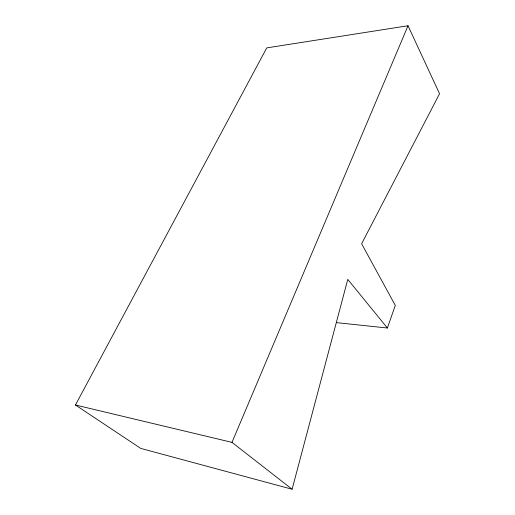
<?xml version="1.0" encoding="UTF-8"?>
<svg xmlns="http://www.w3.org/2000/svg" width="515" height="515" viewBox="0 0 515 515"><rect width="100%" height="100%" fill="white"/><g stroke="black" fill="none" stroke-linecap="round" stroke-linejoin="round"><path stroke-width="0.77" d="M292.114 489.25L347.767 279.394L387.402 328.016L395.288 305.401L361.627 243.756L439.553 93.736L408.022 25.75L266.757 47.889L75.448 405.009L140.769 448.411L292.114 489.25L231.988 442.372L75.448 405.009M231.988 442.372L408.022 25.75M336.379 322.622L387.402 328.016"/></g></svg>
